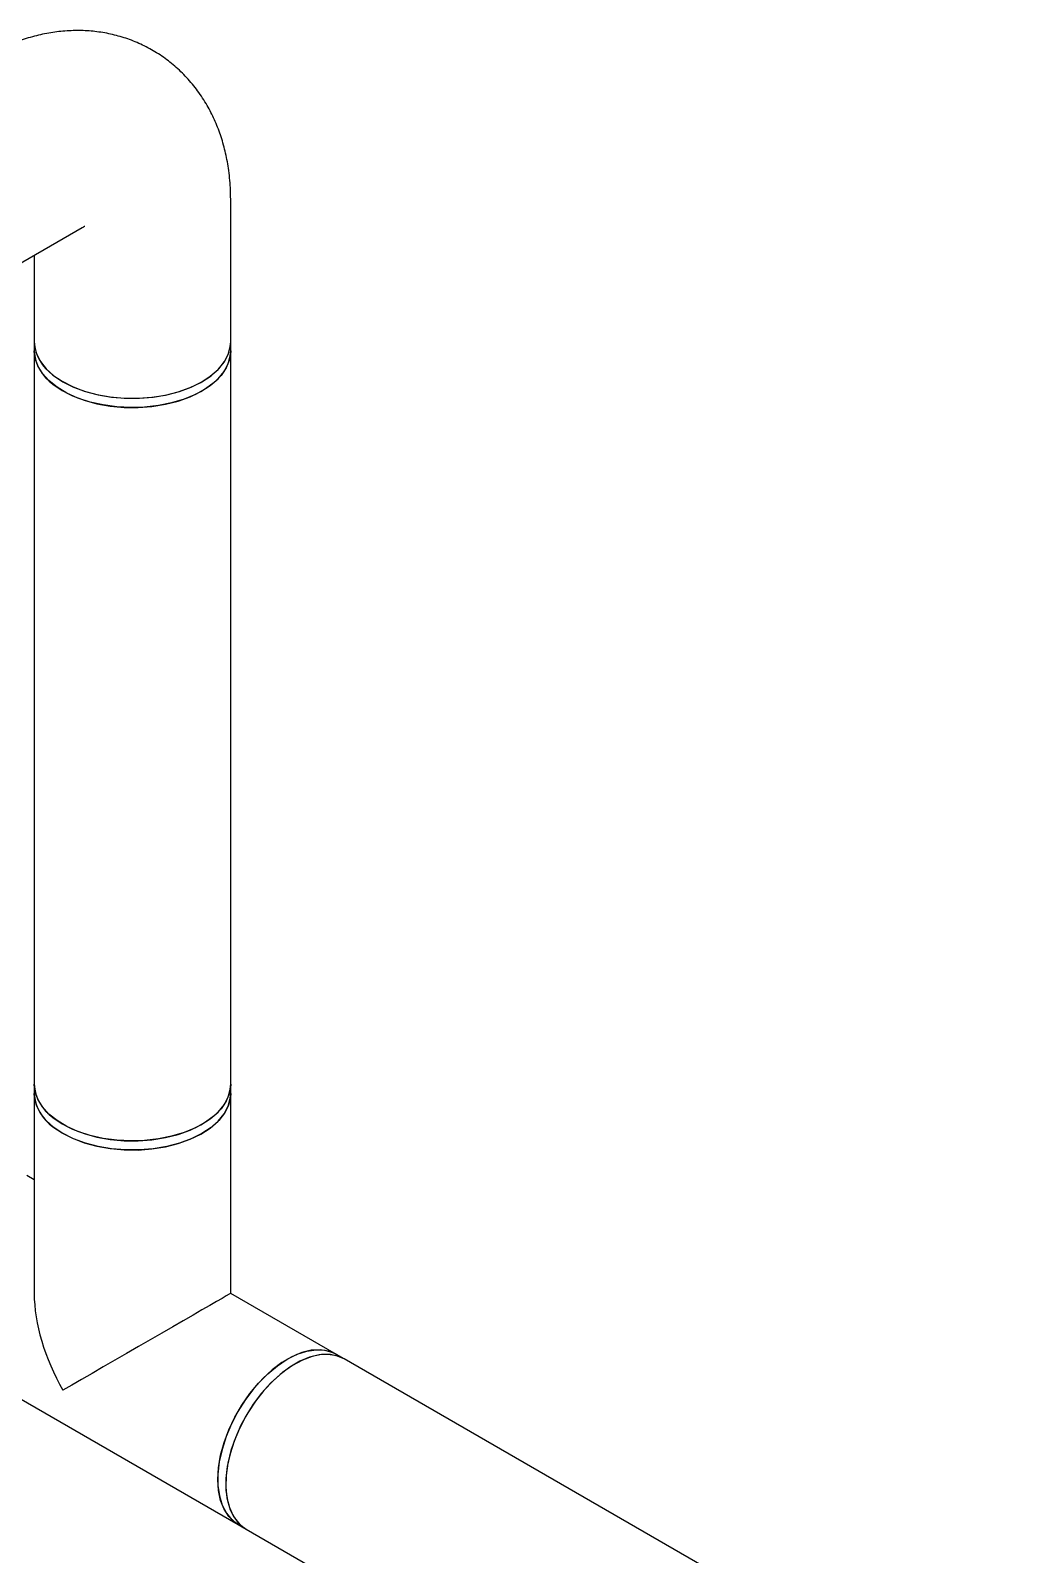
# Model space of a CAD drawing. Extents: x 97 to 1049, y 29 to 427.
# Drawn here: x 317.3 to 339.44, y 178.3 to 212.24 of the extents above; entities that cross this region are included whole.
import ezdxf

# ---------------------------------------------------------------- set-up
doc = ezdxf.new("R2010")
doc.units = 0
doc.header["$LTSCALE"] = 23.1
doc.header["$MEASUREMENT"] = 0
doc.layers.get('0').update_dxf_attribs({"linetype": 'CONTINUOUS'})

msp = doc.modelspace()

# ---------------------------------------------------------------- linework, layer by layer
at = {"color": 7, "linetype": 'Continuous', "lineweight": 25}
for p, q in [((321.76166, 205.30924), (321.76166, 208.47334)), ((315.71807, 206.27312), (318.45811, 207.85491)), ((317.38666, 207.23637), (317.38666, 205.30924)), ((317.38666, 205.30924), (317.38666, 205.10511)), ((317.38666, 205.10511), (317.38666, 188.77429)), ((321.76166, 205.10511), (321.76166, 205.30924)), ((321.76166, 188.77429), (321.76166, 205.10511)), ((317.38666, 188.77429), (317.38666, 188.57015)), ((321.76166, 188.57015), (321.76166, 188.77429)), ((317.38666, 188.57015), (317.38666, 184.11739)), ((321.76166, 184.11739), (321.76166, 188.57015)), ((317.38666, 186.64302), (317.22068, 186.73885)), ((324.11497, 182.75886), (321.76166, 184.11739)), ((315.03335, 182.94988), (321.92764, 178.96989)), ((324.29174, 182.6568), (324.11497, 182.75886)), ((339.43834, 173.91286), (324.29174, 182.6568)), ((321.92764, 178.96989), (322.10442, 178.86784)), ((322.10442, 178.86784), (337.25102, 170.1239))]:
    msp.add_line(p, q, dxfattribs=at)
at = {"color": 7, "linetype": 'Continuous', "lineweight": 25, "flags": 128}
for points in [[(317.38666, 205.30924), (317.39223, 205.21915), (317.43665, 205.04081), (317.52458, 204.86793), (317.65424, 204.70404), (317.82298, 204.55246), (318.02736, 204.41629), (318.26324, 204.2983), (318.5258, 204.20089), (318.80971, 204.12604), (319.10917, 204.07528), (319.41811, 204.04964), (319.73021, 204.04964), (320.03915, 204.07528), (320.33861, 204.12604), (320.62252, 204.20089), (320.88508, 204.2983), (321.12096, 204.41629)], [(320.97654, 204.13593), (320.72334, 204.03058), (320.44675, 203.94711), (320.15239, 203.88721), (319.84626, 203.8521), (319.5346, 203.8425), (319.22374, 203.8586), (318.92001, 203.90007), (318.6296, 203.96608), (318.35842, 204.05528), (318.11199, 204.16584), (317.89532, 204.29553), (317.71283, 204.4417), (317.56823, 204.60137), (317.46447, 204.7713), (317.40365, 204.94802), (317.38666, 205.10511)], [(317.80493, 204.56658), (318.00602, 204.42879), (318.23903, 204.30892), (318.49923, 204.20941), (318.7813, 204.13229), (319.07952, 204.07913), (319.3878, 204.05101), (319.69988, 204.04851), (320.0094, 204.07167), (320.31006, 204.12003), (320.59574, 204.19259), (320.86062, 204.28789), (321.09931, 204.40397), (321.30696, 204.53849), (321.47933, 204.68869), (321.61292, 204.85153), (321.705, 205.02369), (321.75371, 205.20166), (321.76166, 205.30924)], [(317.80493, 204.36245), (318.00602, 204.22465), (318.23903, 204.10478), (318.49923, 204.00527), (318.7813, 203.92816), (319.07952, 203.875), (319.3878, 203.84688), (319.69988, 203.84438), (320.0094, 203.86754), (320.31006, 203.91589), (320.59574, 203.98845), (320.86062, 204.08375), (321.09931, 204.19984), (321.30696, 204.33435), (321.47933, 204.48456), (321.61292, 204.6474), (321.705, 204.81955), (321.75371, 204.99752), (321.76166, 205.10511)], [(321.76166, 205.10511), (321.7613, 205.08227), (321.73341, 204.90281), (321.66156, 204.72747), (321.54722, 204.55982), (321.39271, 204.40327), (321.20119, 204.26101), (320.97654, 204.13593)], [(321.12096, 204.41629), (321.32534, 204.55246), (321.49408, 204.70404), (321.62374, 204.86793), (321.71167, 205.04081), (321.75609, 205.21915), (321.76166, 205.30924)], [(320.97654, 187.80512), (320.72334, 187.69977), (320.44675, 187.61629), (320.15239, 187.55639), (319.84626, 187.52128), (319.5346, 187.51168), (319.22374, 187.52778), (318.92001, 187.56926), (318.6296, 187.63527), (318.35842, 187.72446), (318.11199, 187.83503), (317.89532, 187.96472), (317.71283, 188.11088), (317.56823, 188.27056), (317.46447, 188.44048), (317.40365, 188.61721), (317.38666, 188.77429)], [(317.80493, 188.03163), (318.00602, 187.89384), (318.23903, 187.77397), (318.49923, 187.67446), (318.7813, 187.59734), (319.07952, 187.54418), (319.3878, 187.51606), (319.69988, 187.51356), (320.0094, 187.53672), (320.31006, 187.58508), (320.59574, 187.65764), (320.86062, 187.75293), (321.09931, 187.86902), (321.30696, 188.00354), (321.47933, 188.15374), (321.61292, 188.31658), (321.705, 188.48874), (321.75371, 188.66671), (321.76166, 188.77429)], [(321.76166, 188.77429), (321.7613, 188.75145), (321.73341, 188.572), (321.66156, 188.39666), (321.54722, 188.22901), (321.39271, 188.07246), (321.20119, 187.9302), (320.97654, 187.80512)], [(318.02736, 187.67721), (317.82298, 187.81338), (317.65424, 187.96495), (317.52458, 188.12884), (317.43665, 188.30172), (317.39223, 188.48007), (317.38666, 188.57015)], [(317.80493, 187.8275), (318.00602, 187.6897), (318.23903, 187.56983), (318.49923, 187.47032), (318.7813, 187.3932), (319.07952, 187.34005), (319.3878, 187.31193), (319.69988, 187.30942), (320.0094, 187.33259), (320.31006, 187.38094), (320.59574, 187.4535), (320.86062, 187.5488), (321.09931, 187.66489), (321.30696, 187.7994), (321.47933, 187.94961), (321.61292, 188.11245), (321.705, 188.2846), (321.75371, 188.46257), (321.76166, 188.57015)], [(321.76166, 188.57015), (321.75609, 188.48007), (321.71167, 188.30172), (321.62374, 188.12884), (321.49408, 187.96495), (321.32534, 187.81338), (321.12096, 187.67721), (320.88508, 187.55922), (320.62252, 187.46181), (320.33861, 187.38696), (320.03915, 187.3362), (319.73021, 187.31055), (319.41811, 187.31055), (319.10917, 187.3362), (318.80971, 187.38696), (318.5258, 187.46181), (318.26324, 187.55922), (318.02736, 187.67721)], [(321.76166, 184.11739), (321.75767, 184.1151), (321.72583, 184.09674), (321.66261, 184.06026), (321.56894, 184.0062), (321.44618, 183.93535), (321.29612, 183.84873), (321.12096, 183.74761), (320.92323, 183.63346), (320.70584, 183.50795), (320.47194, 183.37292), (320.22495, 183.23032), (319.96847, 183.08224), (319.70624, 182.93083), (319.44208, 182.77831), (319.17985, 182.6269), (318.92337, 182.47881), (318.67638, 182.3362), (318.44248, 182.20113), (318.22509, 182.0756), (318.02736, 181.96142)], [(321.92764, 178.96989), (321.85232, 179.01983), (321.72006, 179.1475), (321.61429, 179.31011), (321.53717, 179.50437), (321.49025, 179.72632), (321.47451, 179.97143), (321.49025, 180.23472), (321.53717, 180.51082), (321.61429, 180.79413), (321.72006, 181.07886), (321.85232, 181.35923), (322.00837, 181.62953), (322.18504, 181.88424), (322.37874, 182.1182), (322.58552, 182.32663), (322.80117, 182.5053), (323.02131, 182.65056), (323.24144, 182.75946), (323.45709, 182.82978), (323.66387, 182.86009), (323.85757, 182.84977), (324.03424, 182.79904), (324.11497, 182.75886)], [(324.11497, 182.75886), (324.11034, 182.7615), (323.94293, 182.83092), (323.75676, 182.8603), (323.55562, 182.84906), (323.3436, 182.79741), (323.12502, 182.70641), (322.90433, 182.57791), (322.68602, 182.41453), (322.47453, 182.21959), (322.27418, 181.99707), (322.08903, 181.75148), (321.92286, 181.48784), (321.77906, 181.2115), (321.66054, 180.9281), (321.56973, 180.6434), (321.50846, 180.3632)], [(324.29174, 182.6568), (324.16485, 182.71475), (323.98317, 182.75455), (323.78551, 182.7538), (323.57589, 182.71251), (323.35858, 182.63152), (323.138, 182.51247), (322.91864, 182.3578), (322.70498, 182.17065), (322.50135, 181.95483), (322.31191, 181.71473), (322.1405, 181.45525), (321.99063, 181.18166), (321.86533, 180.89953), (321.76717, 180.61461), (321.69813, 180.3327), (321.65964, 180.05953), (321.65245, 179.80067), (321.67674, 179.56138), (321.73199, 179.34655), (321.81709, 179.16053), (321.9303, 179.00712), (322.06932, 178.88945), (322.10442, 178.86784)], [(324.29174, 182.6568), (324.28712, 182.65945), (324.11971, 182.72887), (323.93354, 182.75825), (323.7324, 182.74701), (323.52038, 182.69536), (323.3018, 182.60436), (323.0811, 182.47586), (322.86279, 182.31248), (322.65131, 182.11754), (322.45095, 181.89501), (322.26581, 181.64943), (322.09964, 181.38579), (321.95583, 181.10945), (321.83732, 180.82605), (321.7465, 180.54135), (321.68524, 180.26115)], [(321.50846, 180.3632), (321.47799, 180.0932), (321.47894, 179.8389), (321.51129, 179.60548), (321.57437, 179.39768), (321.66691, 179.21974), (321.78703, 179.07528), (321.92764, 178.96989)], [(321.68524, 180.26115), (321.65477, 179.99115), (321.65572, 179.73685), (321.68806, 179.50343), (321.75115, 179.29563), (321.84369, 179.11769), (321.9638, 178.97323), (322.10442, 178.86784)]]:
    msp.add_lwpolyline(points, dxfattribs=at)
at = {"color": 7, "linetype": 'Continuous', "lineweight": 25}
for centre in [(318.35526, 205.36565), (318.35526, 205.16151), (318.35526, 188.8307), (318.35526, 188.62656)]:
    msp.add_arc(centre, 0.97025, 183.333, 235.443943, dxfattribs=at)
msp.add_ellipse((319.57416, 182.85437), major_axis=(-1.54686, 2.67909), ratio=0.57733463, start_param=0.78535753, end_param=1.57075569, dxfattribs=at)
for points, knots in [([(321.76166, 208.47334), (321.7603, 208.56137), (321.75666, 208.79699), (321.71967, 209.15856), (321.64457, 209.55122), (321.54035, 209.91198), (321.40639, 210.25216), (321.23793, 210.58205), (321.03293, 210.89706), (320.79048, 211.19119), (320.52206, 211.45057), (320.23147, 211.6739), (319.9222, 211.86057), (319.59769, 212.01022), (319.26115, 212.12279), (318.91544, 212.19852), (318.56285, 212.23777), (318.20516, 212.2409), (317.84373, 212.20808), (317.47964, 212.13923), (317.11385, 212.03412), (316.74784, 211.89199), (316.46748, 211.75529), (316.3098, 211.66597), (316.27079, 211.64387)], [0, 0, 0, 0, 0.032996151, 0.088318111, 0.137415013, 0.185252145, 0.231867856, 0.277402339, 0.327059622, 0.375506255, 0.422811634, 0.469200697, 0.514901663, 0.560141764, 0.605094957, 0.649988571, 0.695070331, 0.740597411, 0.786832964, 0.834033356, 0.882421317, 0.932142213, 0.983209916, 1, 1, 1, 1]), ([(318.45811, 207.85491), (318.46824, 207.86058), (318.49675, 207.87656), (318.51738, 207.88407), (318.51176, 207.88236), (318.51073, 207.88205)], [0, 0, 0, 0, 0.31039332, 0.87317043, 1, 1, 1, 1])]:
    msp.add_open_spline(points, degree=3, knots=knots, dxfattribs=at)

doc.saveas('drawing.dxf')
